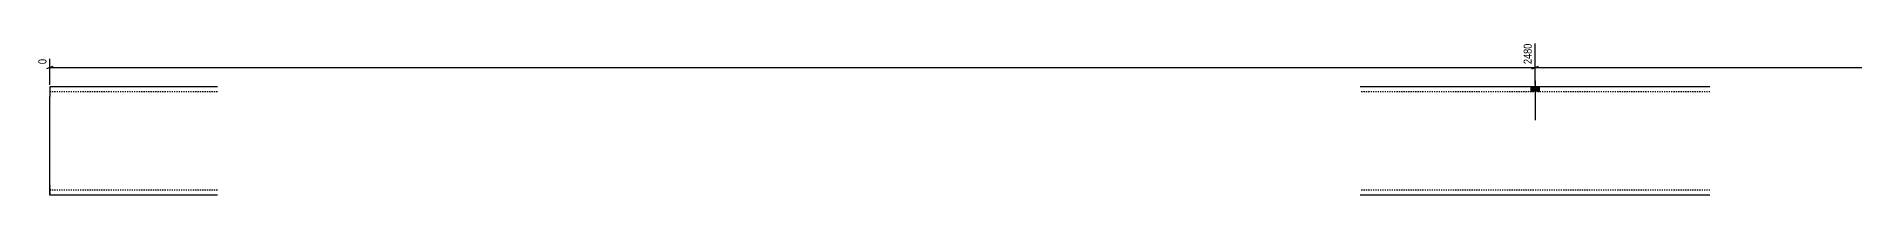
# Model space of a CAD drawing. Header units: millimetres. Extents: x 10 to 18377, y 10 to 295.
# Drawn here: x 12304 to 15341, y 10 to 266 of the extents above; entities that cross this region are included whole.
import ezdxf

# ---------------------------------------------------------------- set-up
doc = ezdxf.new("R2010")
doc.units = ezdxf.units.MM
doc.linetypes.add('DXK_LINE_DOT2', pattern=[3.9198, 1.9599, -1.9599])
doc.layers.add('MÅLSÆTNING', color=7, linetype='Continuous')
doc.layers.add('STÅL', color=7, linetype='Continuous')
doc.styles.add('Arial Narrow', font='ARIALN.TTF', dxfattribs={"height": 0.2})

msp = doc.modelspace()

# ---------------------------------------------------------------- hatches: boundary and pattern name
at = {"layer": 'STÅL', "linetype": 'Continuous'}
msp.add_hatch(color=3, dxfattribs=at).paths.add_polyline_path([(14813.9, 190.5), (14799.9, 190.5), (14799.9, 182.5), (14813.9, 182.5)])

# ---------------------------------------------------------------- linework, layer by layer
at = {"layer": 'MÅLSÆTNING', "color": 7, "linetype": 'Continuous'}
for p, q in [((14806.9, 194), (14806.9, 262.8)), ((12332.1, 224.8), (12321.6, 220.6)), ((12326.9, 194), (12326.9, 237.2)), ((12326.9, 222.7), (14806.9, 222.7)), ((14801.6, 220.6), (14812.1, 224.8))]:
    msp.add_line(p, q, dxfattribs=at)
at = {"layer": 'STÅL', "color": 2, "linetype": 'Continuous'}
for p, q in [((12326.9, 190.5), (12326.9, 174.5)), ((12606.9, 190.5), (12326.9, 190.5)), ((15098.9, 190.5), (14514.9, 190.5)), ((12326.9, 26.5), (12326.9, 174.5)), ((12326.9, 10.5), (12326.9, 26.5)), ((12606.9, 10.5), (12326.9, 10.5)), ((15098.9, 10.5), (14514.9, 10.5))]:
    msp.add_line(p, q, dxfattribs=at)
at = {"layer": 'STÅL', "color": 7, "linetype": 'DXK_LINE_DOT2'}
for p, q in [((12326.9, 190.5), (12326.9, 185.8)), ((12606.9, 182.5), (12326.9, 182.5)), ((15098.9, 182.5), (14514.9, 182.5)), ((12326.9, 26.5), (12326.9, 11.7)), ((12606.9, 18.5), (12326.9, 18.5)), ((15098.9, 18.5), (14514.9, 18.5))]:
    msp.add_line(p, q, dxfattribs=at)
at = {"layer": 'STÅL', "color": 3, "linetype": 'Continuous'}
for p, q in [((14799.9, 190.5), (14799.9, 182.5)), ((14806.9, 200.5), (14806.9, 135.5)), ((14813.9, 190.5), (14813.9, 182.5))]:
    msp.add_line(p, q, dxfattribs=at)

# ---------------------------------------------------------------- next in the draw order: wipeouts: each hides what was drawn before it
at = {"color": 0, "linetype": 'Continuous'}
for points in [[(14804.1, 265.6), (14784.5, 265.6), (14784.5, 225.8), (14804.1, 225.8)], [(12324.1, 240), (12304.5, 240), (12304.5, 225.8), (12324.1, 225.8)]]:
    msp.add_wipeout(points, dxfattribs=at).dxf.layer = 'MÅLSÆTNING'

# ---------------------------------------------------------------- next in the draw order: linework, layer by layer
at = {"layer": 'MÅLSÆTNING', "color": 7, "linetype": 'Continuous'}
for p, q in [((14806.9, 194), (14806.9, 262.8)), ((14812.1, 224.8), (14801.6, 220.6)), ((14806.9, 222.7), (18371.5, 222.7))]:
    msp.add_line(p, q, dxfattribs=at)

# ---------------------------------------------------------------- next in the draw order: texts
at = {"layer": 'MÅLSÆTNING', "color": 3, "linetype": 'Continuous', "style": 'Arial Narrow'}
for s, height, p in [('2480', 13.36, (14801.3, 228.6)), ('0', 13.4, (12321.3, 228.6))]:
    msp.add_text(s, height=height, rotation=90.0002, dxfattribs=at).set_placement(p)

doc.saveas('drawing.dxf')
